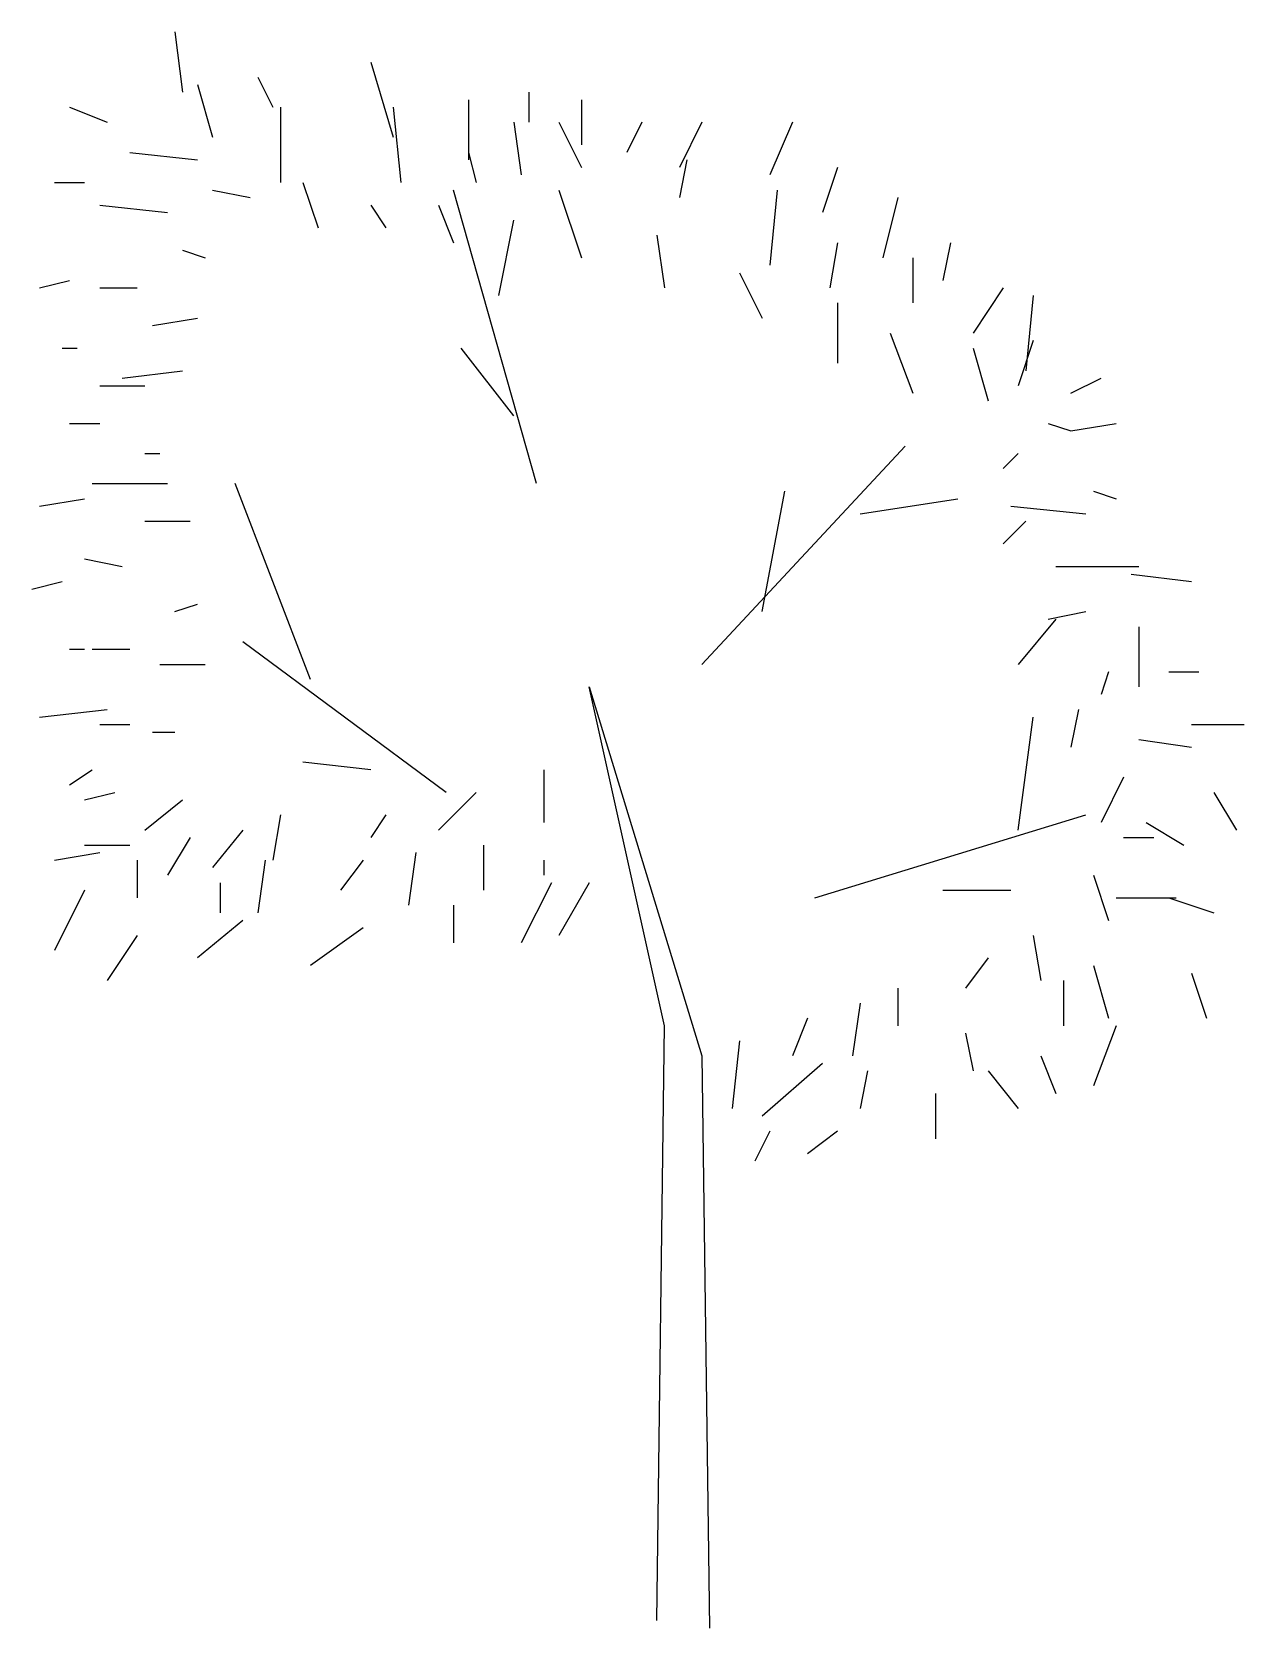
# Model space of a CAD drawing. Extents: x 8444 to 10440, y 64 to 2693.
import ezdxf

# ---------------------------------------------------------------- set-up
doc = ezdxf.new("R2010")
doc.units = 0
doc.header["$MEASUREMENT"] = 0
doc.layers.get('0').update_dxf_attribs({"linetype": 'CONTINUOUS'})

msp = doc.modelspace()

# ---------------------------------------------------------------- linework, layer by layer
at = {"color": 7, "linetype": 'Continuous'}
for p, q in [((8679.099432, 2692.767771), (8691.496939, 2593.587714)), ((9001.434615, 2643.177743), (9038.627137, 2519.202672)), ((8716.291953, 2605.985221), (8741.086967, 2519.202672)), ((8815.472009, 2618.382728), (8840.267023, 2568.7927)), ((9162.602207, 2581.190207), (9162.602207, 2482.010151)), ((9261.782264, 2593.587714), (9261.782264, 2543.997686)), ((9348.564813, 2581.190207), (9348.564813, 2506.805165)), ((8505.534333, 2568.7927), (8567.521868, 2543.997686)), ((8852.664531, 2568.7927), (8852.664531, 2444.81763)), ((9038.627137, 2568.7927), (9051.024644, 2444.81763)), ((9236.98725, 2543.997686), (9249.384757, 2457.215137)), ((9311.372292, 2543.997686), (9348.564813, 2469.612644)), ((9447.74487, 2543.997686), (9422.949856, 2494.407658)), ((9546.924926, 2543.997686), (9509.732405, 2469.612644)), ((9695.695011, 2543.997686), (9658.50249, 2457.215137)), ((8604.714389, 2494.407658), (8716.291953, 2482.010151)), ((9162.602207, 2494.407658), (9174.999714, 2444.81763)), ((9522.129912, 2482.010151), (9509.732405, 2420.022615)), ((8480.739319, 2444.81763), (8530.329347, 2444.81763)), ((8889.857052, 2444.81763), (8914.652066, 2370.432587)), ((9770.080054, 2469.612644), (9745.285039, 2395.227601)), ((8741.086967, 2432.420122), (8803.074502, 2420.022615)), ((9274.179771, 1948.917347), (9137.807193, 2432.420122)), ((9311.372292, 2432.420122), (9348.564813, 2320.842559)), ((9670.899997, 2432.420122), (9658.50249, 2308.445052)), ((9869.26011, 2420.022615), (9844.465096, 2320.842559)), ((8555.124361, 2407.625108), (8666.701925, 2395.227601)), ((9001.434615, 2407.625108), (9026.229629, 2370.432587)), ((9113.012179, 2407.625108), (9137.807193, 2345.637573)), ((9212.192236, 2258.855024), (9236.98725, 2382.830094)), ((9472.539884, 2358.03508), (9484.937391, 2271.252531)), ((9770.080054, 2345.637573), (9757.682546, 2271.252531)), ((9956.04266, 2345.637573), (9943.645152, 2283.650038)), ((8691.496939, 2333.240066), (8728.68946, 2320.842559)), ((9894.055124, 2320.842559), (9894.055124, 2246.457516)), ((9608.912462, 2296.047545), (9646.104983, 2221.662502)), ((8455.944304, 2271.252531), (8505.534333, 2283.650038)), ((8555.124361, 2271.252531), (8617.111896, 2271.252531)), ((10042.825209, 2271.252531), (9993.235181, 2196.867488)), ((9770.080054, 2246.457516), (9770.080054, 2147.27746)), ((10092.415237, 2258.855024), (10080.01773, 2134.879953)), ((8641.90691, 2209.264995), (8716.291953, 2221.662502)), ((9856.862603, 2196.867488), (9894.055124, 2097.687432)), ((10092.415237, 2184.469981), (10067.620223, 2110.084939)), ((8493.136826, 2172.072474), (8517.93184, 2172.072474)), ((9236.98725, 2060.49491), (9150.2047, 2172.072474)), ((9993.235181, 2172.072474), (10018.030195, 2085.289925)), ((8592.316882, 2122.482446), (8691.496939, 2134.879953)), ((8555.124361, 2110.084939), (8629.509403, 2110.084939)), ((10154.402773, 2097.687432), (10203.992801, 2122.482446)), ((8505.534333, 2048.097403), (8555.124361, 2048.097403)), ((10117.210251, 2048.097403), (10154.402773, 2035.699896)), ((10154.402773, 2035.699896), (10228.787815, 2048.097403)), ((8629.509403, 1998.507375), (8654.304417, 1998.507375)), ((9546.924926, 1651.377177), (9881.657617, 2010.904882)), ((10067.620223, 1998.507375), (10042.825209, 1973.712361)), ((8542.726854, 1948.917347), (8666.701925, 1948.917347)), ((8902.254559, 1626.582163), (8778.279488, 1948.917347)), ((8455.944304, 1911.724826), (8530.329347, 1924.122333)), ((9646.104983, 1738.159727), (9683.297504, 1936.51984)), ((9807.272575, 1899.327319), (9968.440167, 1924.122333)), ((10191.595294, 1936.51984), (10228.787815, 1924.122333)), ((10055.222716, 1911.724826), (10179.197787, 1899.327319)), ((8629.509403, 1886.929811), (8703.894446, 1886.929811)), ((10080.01773, 1886.929811), (10042.825209, 1849.73729)), ((8530.329347, 1824.942276), (8592.316882, 1812.544769)), ((8443.546797, 1775.352248), (8493.136826, 1787.749755)), ((10129.607758, 1812.544769), (10265.980336, 1812.544769)), ((10253.582829, 1800.147262), (10352.762886, 1787.749755)), ((8679.099432, 1738.159727), (8716.291953, 1750.557234)), ((10117.210251, 1725.76222), (10179.197787, 1738.159727)), ((10129.607758, 1725.76222), (10067.620223, 1651.377177)), ((10265.980336, 1713.364713), (10265.980336, 1614.184656)), ((9125.409686, 1440.619557), (8790.676995, 1688.569698)), ((8505.534333, 1676.172191), (8530.329347, 1676.172191)), ((8542.726854, 1676.172191), (8604.714389, 1676.172191)), ((8654.304417, 1651.377177), (8728.68946, 1651.377177)), ((10216.390308, 1638.97967), (10203.992801, 1601.787149)), ((10315.570365, 1638.97967), (10365.160393, 1638.97967)), ((8455.944304, 1564.594628), (8567.521868, 1576.992135)), ((10166.80028, 1576.992135), (10154.402773, 1515.004599)), ((8555.124361, 1552.197121), (8604.714389, 1552.197121)), ((10067.620223, 1378.632022), (10092.415237, 1564.594628)), ((10352.762886, 1552.197121), (10439.545435, 1552.197121)), ((8641.90691, 1539.799614), (8679.099432, 1539.799614)), ((10265.980336, 1527.402107), (10352.762886, 1515.004599)), ((8505.534333, 1453.017064), (8542.726854, 1477.812078)), ((9001.434615, 1477.812078), (8889.857052, 1490.209585)), ((9286.577278, 1477.812078), (9286.577278, 1391.029529)), ((10241.185322, 1465.414571), (10203.992801, 1391.029529)), ((8530.329347, 1428.22205), (8579.919375, 1440.619557)), ((8629.509403, 1378.632022), (8691.496939, 1428.22205)), ((9174.999714, 1440.619557), (9113.012179, 1378.632022)), ((10389.955407, 1440.619557), (10427.147928, 1378.632022)), ((8852.664531, 1403.427036), (8840.267023, 1329.041993)), ((9026.229629, 1403.427036), (9001.434615, 1366.234515)), ((9732.887532, 1267.054458), (10179.197787, 1403.427036)), ((8790.676995, 1378.632022), (8741.086967, 1316.644486)), ((10278.377843, 1391.029529), (10340.365379, 1353.837008)), ((8480.739319, 1329.041993), (8555.124361, 1341.439501)), ((8530.329347, 1353.837008), (8604.714389, 1353.837008)), ((8703.894446, 1366.234515), (8666.701925, 1304.246979)), ((9075.819658, 1341.439501), (9063.422151, 1254.656951)), ((9187.397221, 1353.837008), (9187.397221, 1279.451965)), ((10241.185322, 1366.234515), (10290.77535, 1366.234515)), ((8617.111896, 1329.041993), (8617.111896, 1267.054458)), ((8827.869516, 1329.041993), (8815.472009, 1242.259444)), ((8989.037108, 1329.041993), (8951.844587, 1279.451965)), ((9286.577278, 1329.041993), (9286.577278, 1304.246979)), ((8753.484474, 1291.849472), (8753.484474, 1242.259444)), ((9298.974785, 1291.849472), (9249.384757, 1192.669416)), ((9360.96232, 1291.849472), (9311.372292, 1205.066923)), ((10191.595294, 1304.246979), (10216.390308, 1229.861937)), ((8530.329347, 1279.451965), (8480.739319, 1180.271909)), ((9943.645152, 1279.451965), (10055.222716, 1279.451965)), ((10228.787815, 1267.054458), (10327.967872, 1267.054458)), ((10315.570365, 1267.054458), (10389.955407, 1242.259444)), ((9137.807193, 1254.656951), (9137.807193, 1192.669416)), ((8790.676995, 1229.861937), (8716.291953, 1167.874402)), ((8989.037108, 1217.46443), (8902.254559, 1155.476895)), ((8617.111896, 1205.066923), (8567.521868, 1130.68188)), ((10092.415237, 1205.066923), (10104.812744, 1130.68188)), ((10018.030195, 1167.874402), (9980.837674, 1118.284373)), ((10142.005266, 1130.68188), (10142.005266, 1056.296838)), ((10191.595294, 1155.476895), (10216.390308, 1068.694345)), ((10352.762886, 1143.079387), (10377.5579, 1068.694345)), ((9869.26011, 1118.284373), (9869.26011, 1056.296838)), ((9807.272575, 1093.489359), (9794.875068, 1006.70681)), ((9720.490025, 1068.694345), (9695.695011, 1006.70681)), ((10228.787815, 1056.296838), (10191.595294, 957.116781)), ((9608.912462, 1031.501824), (9596.514955, 919.92426)), ((9980.837674, 1043.899331), (9993.235181, 981.911796)), ((10104.812744, 1006.70681), (10129.607758, 944.719274)), ((9745.285039, 994.309303), (9646.104983, 907.526753)), ((9819.670082, 981.911796), (9807.272575, 919.92426)), ((10018.030195, 981.911796), (10067.620223, 919.92426)), ((9931.247645, 944.719274), (9931.247645, 870.334232)), ((9658.50249, 882.731739), (9633.707476, 833.141711)), ((9770.080054, 882.731739), (9720.490025, 845.539218))]:
    msp.add_line(p, q, dxfattribs=at)
at = {"color": 7, "linetype": 'Continuous', "flags": 128}
msp.add_lwpolyline([(9472.540286, 76.89407), (9484.937793, 1056.297128), (9360.962722, 1614.184946), (9546.925328, 1006.7071), (9559.322836, 64.496563)], dxfattribs=at)

doc.saveas('drawing.dxf')
